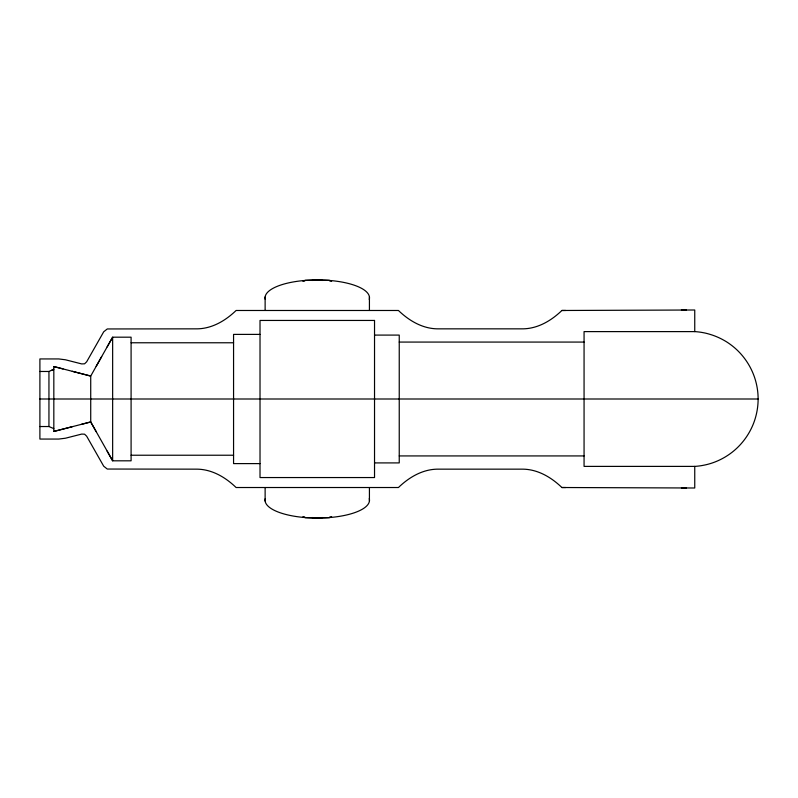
<?xml version="1.0" encoding="UTF-8"?>
<svg xmlns="http://www.w3.org/2000/svg" width="798" height="798" viewBox="0 0 798 798"><rect width="100%" height="100%" fill="white"/><g stroke="black" fill="none" stroke-linecap="round" stroke-linejoin="round"><path stroke-width="1.2" d="M101.665 356.606L90.723 376.058L90.723 421.942L96.179 431.678M96.179 366.322L112.648 337.185L131.091 337.185L131.091 460.815L112.648 460.815L107.151 451.109M107.151 346.891L112.648 337.185L112.648 460.815L90.723 421.942L53.825 431.449L53.825 366.551L63.052 368.925M694.749 331.609L694.749 310.003L561.892 310.482C550.949 321.015 537.064 329.145 521.413 328.846L438.92 328.846C423.269 329.145 409.384 321.015 398.441 310.482L236.098 310.482C225.156 321.015 211.28 329.145 195.63 328.846L107.271 328.956L103.7 331.798L86.663 361.803L84.588 363.808L81.705 363.918L65.436 359.778L58.753 358.94L39.9 358.94L39.9 439.06L58.753 439.06L65.436 438.222L81.705 434.082L84.588 434.192L86.663 436.197L103.7 466.202L107.271 469.044L195.63 469.154C211.28 468.855 225.156 476.985 236.098 487.518L398.441 487.518C409.384 476.985 423.269 468.855 438.92 469.154L521.413 469.154C537.064 468.855 550.949 476.985 561.892 487.518L694.749 487.997L694.749 466.391A133.785 94.603 -90 0 0 701.951 465.563L704.774 465.015A127.49 90.154 90 0 0 710.38 463.568A117.805 83.301 90 0 0 723.995 457.683A108.159 76.478 -90 0 0 726.619 456.097A104.259 73.735 90 0 0 730.469 453.493C743.247 444.167 752.554 430.222 756.215 414.82A49.107 34.743 90 0 0 758.13 399A49.107 34.743 -90 0 0 756.225 383.17C752.544 367.788 743.267 353.823 730.469 344.517A104.259 73.735 -90 0 0 726.629 341.883A108.159 76.478 90 0 0 723.995 340.327A117.805 83.301 -90 0 0 710.37 334.472A127.49 90.154 -90 0 0 704.774 332.975L701.951 332.437A133.785 94.603 90 0 0 694.749 331.609L584.066 331.609L584.066 466.391L694.749 466.391M39.9 371.469L48.947 371.469L53.825 369.354L51.381 370.412M81.496 424.327L90.723 421.942M53.825 431.449L72.279 426.701M561.892 310.482L565.622 310.472M681.422 310.023L686.4 310.003M305.075 280.317L329.474 280.317M260.018 334.392L233.565 334.392L233.565 463.608L260.018 463.608M374.531 335.09L399.239 335.09L399.239 462.91L374.531 462.91M399.239 342.073L584.066 342.073M131.091 342.771L233.565 342.771M39.9 399L758.1 399M39.9 426.531L48.947 426.531L53.825 428.646M131.091 455.229L233.565 455.229M399.239 455.927L584.066 455.927M305.075 517.683L329.474 517.683M561.892 487.518L565.622 487.528M681.422 487.977L686.4 487.997M53.825 366.551L90.723 376.058L72.279 371.299M369.424 296.936L369.424 310.163M369.424 487.837L369.424 501.064M265.126 296.936L265.126 310.163M265.126 487.837L265.126 501.064M48.947 371.469L48.947 426.531M265.275 299.4A52.209 17.855 0 0 1 317.275 279.948A52.209 17.855 0 0 1 369.274 299.4M302.921 281.255A38.982 13.337 0 0 1 304.736 281.026M311.988 280.437A38.982 13.337 0 0 1 322.562 280.437M329.813 281.026A38.982 13.337 0 0 1 331.619 281.255M369.274 498.6A52.209 17.855 0 0 1 317.275 518.052A52.209 17.855 0 0 1 265.275 498.6M331.619 516.745A38.982 13.337 0 0 1 329.813 516.974M322.562 517.563A38.982 13.337 0 0 1 311.988 517.563M304.736 516.974A38.982 13.337 0 0 1 302.921 516.745M374.531 320.447L260.018 320.447L260.018 477.553L374.531 477.553L374.531 320.447"/></g></svg>
